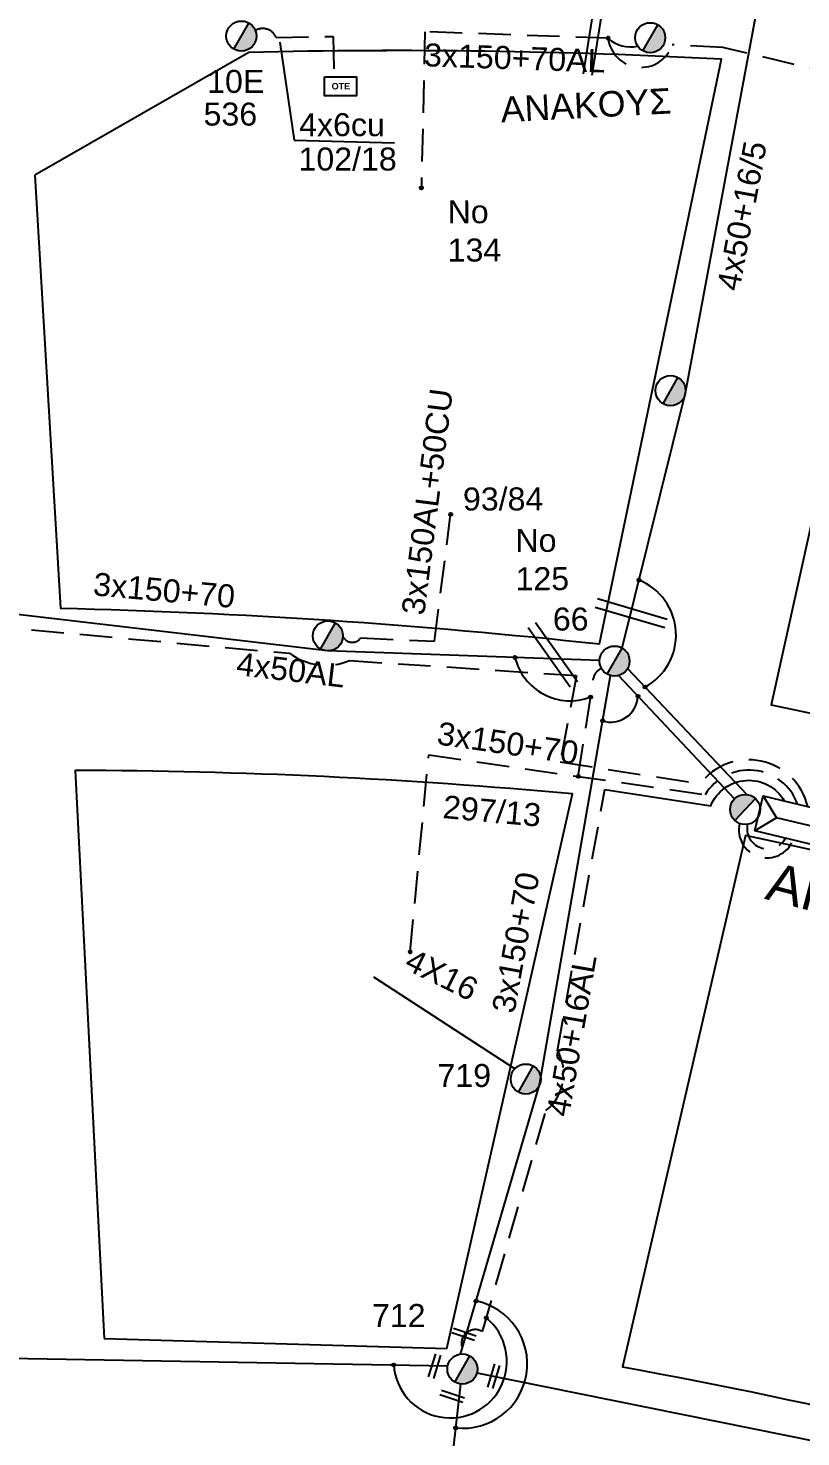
# Model space of a CAD drawing. Header units: millimetres. Extents: x 1091 to 3521, y 1177 to 2968.
# Drawn here: x 1736.5 to 1797, y 2387.1 to 2497.5 of the extents above; entities that cross this region are included whole.
import ezdxf
from ezdxf.enums import TextEntityAlignment as Align

# ---------------------------------------------------------------- set-up
doc = ezdxf.new("R2010")
doc.units = ezdxf.units.MM
doc.linetypes.add('DASHED', pattern=[19.05, 12.7, -6.35])
for name, color, linetype, lineweight in [('3x150+50', 7, 'Continuous', 30), ('3x150+70', 7, 'Continuous', 30), ('4x50+16_5', 7, 'Continuous', 30), ('Άγνωστα', 7, 'Continuous', 30), ('Γυμνά εναέρια ΧΤ (3Φ) 4x50AL', 7, 'Continuous', 30), ('Γυμνά εναέρια ΧΤ και ΦΟΠ (3Φ)   4x50+16AL', 7, 'Continuous', 30), ('Εναέρια παροχή ΧΤ 4x16', 7, 'SYN_LINE', 30), ('Καλώδια ΧΤ   3x150+50CU', 7, 'DASHED', 30), ('Καλώδια ΧΤ   3x150+70AL', 7, 'DASHED', 30), ('Καλώδια ΧΤ   3x150AL+50CU', 7, 'DASHED', 30), ('Συνεστραμμένα ΧΤ   3x70+54.6+25 AL', 7, 'SYN_LINE', 30), ('Υπόγεια καλώδια Παροχών ΧΤ   4x50AL', 7, 'DASHED', 30), ('Υπόγεια καλώδια Παροχών ΧΤ   4x6', 7, 'DASHED', 30)]:
    doc.layers.add(name, color=color, linetype=linetype, lineweight=lineweight)
for name, color, linetype in [('Pillar OTE', 7, 'Continuous'), ('TEXT ΚΑΛΩΔΙΩΝ', 7, 'Continuous'), ('ΑΓΝΩΣΤΟ ΕΝΑΕΡΙΟ ΚΑΛΩΔΙΟ', 7, 'Continuous'), ('ΑΓΝΩΣΤΟ ΥΠΟΓΕΙΟ ΚΑΛΩΔΙΟ', 7, 'DASHED'), ('Επιγραφές - Σχήματα', 7, 'Continuous'), ('Μηχανική τομή', 7, 'Continuous'), ('Στύλος ΦΜ', 7, 'Continuous'), ('Στύλος ΦΜ @ 1', 7, 'Continuous'), ('Συνδέσεις', 7, 'Continuous'), ('Τομή', 7, 'Continuous'), ('Υποσταθμός εναέριος 2 στύλων', 7, 'Continuous'), ('Υποσταθμός πόλεως', 7, 'Continuous'), ('Υπόβαθρο ΔΕΗ', 7, 'Continuous')]:
    doc.layers.add(name, color=color, linetype=linetype)
doc.styles.add('arial', font='arial.ttf')
doc.styles.get("Standard").update_dxf_attribs({"font": 'arial.ttf', "height": 1.8})
doc.linetypes.add('SYN_LINE', pattern='A,0.5,-0.0001,["/\\/\\/\\/",Standard,S=0.1,R=0,X=0,Y=-0.05],-0.25', length=0.7501)
doc.dimstyles.new('ISO-25', dxfattribs={"dimtxt": 2.5, "dimasz": 2.5, "dimexe": 1.25, "dimexo": 0.625, "dimtad": 1, "dimtxsty": 'Standard', "dimcen": 2.5, "dimadec": 0, "dimazin": 0, "dimtfac": 1, "dimtmove": 0, "dimatfit": 3, "dimfxl": 1, "dimarcsym": 0})

# ---------------------------------------------------------------- blocks, each defined once
blk = doc.blocks.new('ΥΠΑΡΧΩΝ ΤΣΙΜΕΝΤΕΝΙΟΣ ΣΤΥΛΟΣ')
at = {"layer": 'Στύλος ΦΜ'}
blk.add_hatch(color=7, dxfattribs=at).paths.add_polyline_path([(-1.29, -2.28, 0.574793), (2.62, 0, 0.268822), (1.3, 2.27)])
at = {"layer": 'Στύλος ΦΜ', "color": 7}
blk.add_line((-1.29, -2.28), (1.3, 2.27), dxfattribs=at)
blk.add_circle((0, 0), 2.62, dxfattribs=at)
at = {"layer": 'Στύλος ΦΜ', "flags": 4}
for tag, p in [('ΑΡΙΘΜΟΣ', (-4.68, 8.05)), ('ΤΥΠΟΣ', (-4.91, 3.03))]:
    blk.add_attdef(tag, p, '', height=4, dxfattribs=at)
blk = doc.blocks.new('ΥΠΟΣΤΑΘΜΟΣ ΕΝΑΕΡΙΟΣ ΕΠΙ 2 ΣΤΥΛΩΝ')
at = {"layer": 'Υποσταθμός εναέριος 2 στύλων', "linetype": 'Continuous'}
for points in [[(-11.97, -2.11, 0.574793), (-8.45, -0.07, 0.268822), (-9.64, 1.98)], [(9.68, -2.15, 0.574793), (13.19, -0.1, 0.268822), (12.01, 1.95)]]:
    blk.add_hatch(color=256, dxfattribs=at).paths.add_polyline_path(points)
for p, q in [((-11.97, -2.11), (-9.64, 1.98)), ((9.68, -2.15), (12.01, 1.95))]:
    blk.add_line(p, q, dxfattribs=at)
for centre in [(-10.81, -0.07), (10.84, -0.1)]:
    blk.add_circle(centre, 2.36, dxfattribs=at)
at = {"layer": 'Υποσταθμός πόλεως', "linetype": 'Continuous', "ltscale": 40}
blk.add_lwpolyline([(-8.57, 2.82), (8.57, 2.82), (8.57, -2.82), (-8.57, -2.82)], close=True, dxfattribs=at)
for points in [[(-5.75, 0), (-8.57, 2.82)], [(5.75, 0), (8.57, 2.82)], [(-8.57, -2.82), (-5.75, 0)], [(-5.75, 0), (5.75, 0)], [(8.57, -2.82), (5.75, 0)]]:
    blk.add_lwpolyline(points, dxfattribs=at)
at = {"layer": 'Υποσταθμός εναέριος 2 στύλων', "ltscale": 40, "flags": 1}
for tag, p in [('ΜΕΤΑΣΧΗΜΑΤΙΣΜΟΣ', (14.09, 2.51)), ('ΙΣΧΥΣ', (14.07, -0.28)), ('ΑΡΙΘΜΟΣ', (14.19, -3))]:
    blk.add_attdef(tag, p, '', height=1.8, dxfattribs=at)
blk = doc.blocks.new('_ΣΥΝΔΕΣΗ')
at = {"layer": 'Συνδέσεις', "linetype": 'SYN_LINE', "ltscale": 40}
blk.add_hatch(color=256, dxfattribs=at).paths.add_polyline_path([(0.5, -0.01, 1), (-0.5, -0.01, 1)])
at = {"layer": 'Συνδέσεις'}
blk.add_circle((0, -0.01), 0.5, dxfattribs=at)
blk = doc.blocks.new('ΤΟΜΗ')
at = {"layer": 'Τομή', "ltscale": 40}
for p, q in [((11.33, -0.65), (-11.4, -0.65)), ((11.33, -3.42), (-11.4, -3.42))]:
    blk.add_line(p, q, dxfattribs=at)
blk = doc.blocks.new('ΜΗΧΑΝΙΚΗ ΤΟΜΗ')
at = {"layer": 'Μηχανική τομή', "ltscale": 40}
for p, q in [((-3.79, 1.21), (3.79, 1.21)), ((3.79, -0.34), (-3.79, -0.34))]:
    blk.add_line(p, q, dxfattribs=at)
blk = doc.blocks.new('PILLAR ΟΤΕ')
at = {"layer": 'Pillar OTE', "ltscale": 40}
blk.add_lwpolyline([(-3.31, 2.02), (3.39, 2.02), (3.39, -1.99), (-3.31, -1.99)], close=True, dxfattribs=at)
at = {"layer": 'Pillar OTE', "insert": (-1.81, 0.71), "char_height": 1.3575, "width": 109.961, "attachment_point": 1}
blk.add_mtext('{\\fArial|b1|i0|c161|p34;OTE}', dxfattribs=at)

msp = doc.modelspace()

# ---------------------------------------------------------------- linework, layer by layer
at = {"layer": '3x150+50', "color": 62, "linetype": 'DASHED', "lineweight": -3, "ltscale": 0.2}
msp.add_arc((1794.3, 2434.66), 2.19, 166.3451, 338.9862, dxfattribs=at)
at = {"layer": '3x150+50', "color": 133, "linetype": 'DASHED', "lineweight": -3, "ltscale": 0.2}
msp.add_arc((1794.35, 2434.78), 1.6, 168.1599, 331.3733, dxfattribs=at)
at = {"layer": '3x150+70', "color": 27, "linetype": 'DASHED', "lineweight": -3, "ltscale": 0.2}
msp.add_lwpolyline([(1695.92, 2448.09, 0.520072), (1697.54, 2448.56), (1727.78, 2451.3, 0.6671), (1732.94, 2450.67), (1756.93, 2448.5, 0.261958), (1761.64, 2447.93), (1779.4, 2446.75), (1778.12, 2439.99), (1789.09, 2438.29, -0.63183), (1797.5, 2436.49)], format="xyb", dxfattribs=at)
at = {"layer": '3x150+70', "color": 173, "linetype": 'DASHED', "lineweight": -3, "ltscale": 0.2}
msp.add_lwpolyline([(1766.38, 2425.12), (1767.84, 2440.55), (1789.46, 2437.42, -0.629782), (1796.7, 2436.68)], format="xyb", dxfattribs=at)
at = {"layer": '3x150+70', "color": 1, "linetype": 'DASHED', "lineweight": -3, "ltscale": 0.2}
msp.add_lwpolyline([(1771.06, 2393.46, -1.083021), (1772.04, 2395.37), (1777.01, 2412.68, 0.367915), (1777.91, 2417.4), (1781.62, 2437.84)], format="xyb", dxfattribs=at)
at = {"layer": '4x50+16_5', "color": 62, "lineweight": -3, "ltscale": 0.1}
msp.add_lwpolyline([(1782.97, 2448.92), (1787.93, 2468.89), (1794.42, 2503.78)], dxfattribs=at)
at = {"layer": '4x50+16_5', "color": 133, "lineweight": -3, "ltscale": 0.1}
msp.add_lwpolyline([(1754.9, 2326.58), (1765.26, 2366.01), (1769.22, 2381.33), (1770.34, 2391.27)], dxfattribs=at)
at = {"layer": 'ΑΓΝΩΣΤΟ ΕΝΑΕΡΙΟ ΚΑΛΩΔΙΟ', "color": 1, "lineweight": -3, "ltscale": 0.1}
msp.add_lwpolyline([(1710.44, 2392.12), (1734.97, 2393.28), (1769.32, 2392.68)], dxfattribs=at)
at = {"layer": 'ΑΓΝΩΣΤΟ ΥΠΟΓΕΙΟ ΚΑΛΩΔΙΟ', "color": 173, "lineweight": -3, "ltscale": 0.2}
msp.add_lwpolyline([(1779.54, 2438.86), (1780.74, 2446.57, -0.292976), (1781.37, 2447.29, -1.456286)], format="xyb", dxfattribs=at)
at = {"layer": 'Γυμνά εναέρια ΧΤ (3Φ) 4x50AL', "color": 173, "lineweight": -3, "ltscale": 0.1}
msp.add_lwpolyline([(1781.21, 2447.94), (1759.9, 2448.68), (1731.39, 2452.02)], dxfattribs=at)
at = {"layer": 'Γυμνά εναέρια ΧΤ και ΦΟΠ (3Φ)   4x50+16AL', "color": 133, "lineweight": -3, "ltscale": 0.1}
msp.add_lwpolyline([(1770.32, 2393.61), (1776.51, 2414.69), (1782.05, 2446.76)], dxfattribs=at)
at = {"layer": 'Γυμνά εναέρια ΧΤ και ΦΟΠ (3Φ)   4x50+16AL', "color": 1, "lineweight": -3, "ltscale": 0.1}
msp.add_lwpolyline([(1781.62, 2437.84), (1789.91, 2436.54, -0.629574), (1795.66, 2436.93)], format="xyb", dxfattribs=at)
msp.add_lwpolyline([(1771.61, 2392.15), (1809.07, 2384.56), (1841.07, 2377.13)], dxfattribs=at)
at = {"layer": 'Γυμνά εναέρια ΧΤ και ΦΟΠ (3Φ)   4x50+16AL', "color": 133, "lineweight": -3, "ltscale": 0.1}
msp.add_arc((1783.6, 2498.48), 2.49, 226.3599, 283.5438, dxfattribs=at)
at = {"layer": 'Εναέρια παροχή ΧΤ 4x16', "color": 133, "linetype": 'SYN_LINE', "lineweight": -3, "ltscale": 15}
msp.add_lwpolyline([(1774.57, 2415.96), (1763.53, 2423.14)], dxfattribs=at)
at = {"layer": 'Καλώδια ΧΤ   3x150+50CU', "lineweight": -3, "ltscale": 0.2}
msp.add_line((1761.98, 2495.69), (1764.62, 2495.7), dxfattribs=at)
at = {"layer": 'Καλώδια ΧΤ   3x150+50CU', "color": 133, "lineweight": -3, "ltscale": 0.2}
msp.add_lwpolyline([(1830.25, 2485.49, 0.796662), (1828.83, 2487.5), (1814.22, 2491.64), (1811.27, 2491.08), (1790.85, 2495.95), (1786.9, 2496.15, -0.800184), (1781.88, 2496.67)], format="xyb", dxfattribs=at)
at = {"layer": 'Καλώδια ΧΤ   3x150+70AL', "color": 133, "lineweight": -3, "ltscale": 0.2}
for points in [[(1767.53, 2497.18), (1767.26, 2484.95)], [(1781.88, 2496.67), (1767.53, 2497.18)]]:
    msp.add_lwpolyline(points, dxfattribs=at)
at = {"layer": 'Καλώδια ΧΤ   3x150AL+50CU', "color": 173, "lineweight": -3, "ltscale": 0.2}
msp.add_lwpolyline([(1761.12, 2449.81, 0.56254), (1762.51, 2449.7), (1768.28, 2449.44), (1769.55, 2459.38)], format="xyb", dxfattribs=at)
at = {"layer": 'Συνεστραμμένα ΧΤ   3x70+54.6+25 AL', "color": 62, "lineweight": -3, "ltscale": 15}
msp.add_lwpolyline([(1783.4, 2447.3), (1792.73, 2437.44)], dxfattribs=at)
at = {"layer": 'Συνεστραμμένα ΧΤ   3x70+54.6+25 AL', "color": 133, "lineweight": -3, "ltscale": 15}
msp.add_lwpolyline([(1782.68, 2446.75), (1791.76, 2437.09)], dxfattribs=at)
at = {"layer": 'Υπόβαθρο ΔΕΗ', "lineweight": -3, "ltscale": 0.1}
for points in [[(1737, 2485.95), (1739.02, 2452.03, -0.021321), (1781.19, 2449.23), (1790.75, 2495.02, 0.019412), (1753.75, 2495.56)], [(1742.44, 2394.83), (1769.26, 2394.06), (1779.08, 2437.48, 0.022477), (1740.15, 2439.32)]]:
    msp.add_lwpolyline(points, format="xyb", close=True, dxfattribs=at)
for points in [[(1845.36, 2430.98), (1859.54, 2474.14, 0.038285), (1805.02, 2491.34), (1794.64, 2444.47, -0.025313), (1845.36, 2430.98, -37.598833)], [(1828.76, 2381.63), (1841.75, 2420.39, 0.032981), (1792.63, 2434.23), (1783, 2392.61, -0.027999), (1828.76, 2381.63, -6.684072)]]:
    msp.add_lwpolyline(points, format="xyb", dxfattribs=at)
at = {"layer": 'Υπόβαθρο ΔΕΗ', "lineweight": -3}
for centre, radius, start, end in [((1782.55, 2449.93), 4.64, 298.5871, 67.97), ((1778.9, 2449.22), 4.44, 193.6497, 291.1709), ((1782.08, 2445.24), 2.13, 252.507, 356.8106), ((1770.51, 2392.84), 5.04, 263.6062, 78.2445), ((1769.52, 2393.04), 4.43, 183.6354, 50.3456)]:
    msp.add_arc(centre, radius, start, end, dxfattribs=at)
at = {"layer": 'Υπόβαθρο ΔΕΗ', "lineweight": -3, "ltscale": 0.1}
msp.add_open_spline([(1335.62, 2395.81), (1336.34, 2395.82), (1337.06, 2395.82), (1339.21, 2395.84), (1340.64, 2395.87), (1343.27, 2395.99), (1344.48, 2396.09), (1346.9, 2396.36), (1348.11, 2396.54), (1351.72, 2397.19), (1354.12, 2397.77), (1358.13, 2398.94), (1359.76, 2399.47), (1362.99, 2400.61), (1364.6, 2401.22), (1367.63, 2402.41), (1369.06, 2402.97), (1371.9, 2404.12), (1373.31, 2404.7), (1376.69, 2406.13), (1378.64, 2407), (1382.85, 2408.99), (1385.09, 2410.14), (1389.15, 2412.33), (1390.97, 2413.35), (1394.59, 2415.42), (1396.39, 2416.48), (1400.22, 2418.81), (1402.25, 2420.1), (1406.26, 2422.75), (1408.24, 2424.12), (1413.14, 2427.59), (1416.05, 2429.72), (1420.99, 2433.36), (1423.02, 2434.88), (1427.09, 2437.9), (1429.12, 2439.41), (1434.15, 2443.21), (1437.14, 2445.51), (1444.06, 2451.04), (1447.96, 2454.32), (1453.69, 2459.41), (1455.6, 2461.15), (1459.36, 2464.68), (1461.23, 2466.47), (1464.92, 2470.03), (1466.74, 2471.79), (1470.4, 2475.3), (1472.23, 2477.04), (1477.73, 2482.27), (1481.39, 2485.75), (1488.55, 2492.85), (1492.05, 2496.47), (1496.91, 2501.86), (1498.38, 2503.55), (1501.26, 2506.97), (1502.68, 2508.7), (1505.81, 2512.59), (1507.52, 2514.75), (1510.54, 2518.5), (1511.83, 2520.09), (1514.44, 2523.25), (1515.75, 2524.82), (1519.68, 2529.52), (1522.3, 2532.64), (1527.41, 2538.95), (1529.93, 2542.15), (1534.8, 2548.51), (1537.17, 2551.66), (1541.05, 2556.89), (1542.57, 2558.96), (1545.96, 2563.67), (1547.84, 2566.31), (1550.94, 2570.6), (1552.15, 2572.26), (1554.6, 2575.54), (1555.84, 2577.18), (1558.42, 2580.57), (1559.76, 2582.33), (1562.59, 2586.05), (1564.07, 2588.03), (1567.05, 2591.99), (1568.55, 2593.97), (1571.26, 2597.43), (1572.46, 2598.92), (1574.88, 2601.87), (1576.1, 2603.33), (1578.56, 2606.27), (1579.8, 2607.75), (1582.54, 2611.04), (1584.05, 2612.87), (1586.68, 2616.03), (1587.8, 2617.36), (1590.07, 2619.99), (1591.22, 2621.29), (1593.81, 2624.22), (1595.26, 2625.84), (1598.15, 2629.09), (1599.6, 2630.72), (1603.17, 2634.7), (1605.3, 2637.05), (1609.65, 2641.68), (1611.86, 2643.97), (1616.26, 2648.34), (1618.44, 2650.44), (1622.85, 2654.49), (1625.07, 2656.45), (1629.56, 2660.29), (1631.83, 2662.18), (1635.63, 2665.38), (1637.18, 2666.68), (1641.77, 2670.66), (1644.77, 2673.39), (1649.56, 2677.8), (1651.36, 2679.46), (1654.94, 2682.79), (1656.73, 2684.46), (1660.28, 2687.82), (1662.05, 2689.52), (1665.18, 2692.45), (1666.52, 2693.69), (1669.26, 2696.12), (1670.64, 2697.32), (1674.84, 2700.86), (1677.68, 2703.15), (1683.03, 2707.36), (1685.53, 2709.3), (1693, 2715.11), (1697.95, 2719.01), (1705.34, 2724.87), (1707.79, 2726.82), (1712.69, 2730.71), (1715.12, 2732.67), (1719.85, 2736.52), (1722.14, 2738.41), (1728.94, 2744.18), (1733.37, 2748.16), (1740.52, 2754.58), (1743.24, 2757.01), (1748.6, 2761.91), (1751.25, 2764.38), (1755.91, 2768.92), (1757.94, 2770.97), (1761.94, 2775.16), (1763.91, 2777.29), (1769.01, 2782.94), (1772.1, 2786.49), (1778.15, 2793.7), (1781.11, 2797.36), (1789.42, 2808.02), (1794.6, 2815.15), (1801.5, 2825.53), (1803.47, 2828.61), (1806.9, 2834.17), (1808.38, 2836.64), (1811.3, 2841.69), (1812.73, 2844.27), (1815.62, 2849.45), (1817.06, 2852.05), (1819.5, 2856.28), (1820.48, 2857.91), (1822.45, 2861.14), (1823.46, 2862.74), (1826.07, 2866.84), (1827.69, 2869.31), (1830.94, 2874.25), (1832.57, 2876.71), (1836.34, 2882.38), (1838.47, 2885.59), (1842.73, 2892.02), (1844.86, 2895.24), (1848.41, 2900.62), (1849.83, 2902.78), (1852.69, 2907.1), (1854.13, 2909.26), (1856.89, 2913.28), (1858.2, 2915.14), (1860.9, 2918.81), (1862.29, 2920.62), (1865.12, 2924.19), (1866.55, 2925.94), (1869.38, 2929.37), (1870.77, 2931.03), (1873.55, 2934.37), (1874.93, 2936.04), (1879.14, 2941.04), (1882.01, 2944.34), (1886.07, 2948.6), (1887.12, 2949.67), (1889.25, 2951.77), (1890.32, 2952.8), (1891.48, 2953.92), (1891.56, 2954), (1891.65, 2954.08)], degree=3, knots=[0, 0, 0, 0, 2.166148, 2.166148, 6.498445, 6.498445, 10.265763, 10.265763, 14.03308, 14.03308, 21.567715, 21.567715, 26.783111, 26.783111, 31.998507, 31.998507, 36.609107, 36.609107, 41.219706, 41.219706, 47.702734, 47.702734, 55.361699, 55.361699, 61.656862, 61.656862, 67.952024, 67.952024, 75.225312, 75.225312, 82.498599, 82.498599, 93.336109, 93.336109, 100.938237, 100.938237, 108.540365, 108.540365, 119.906013, 119.906013, 135.262764, 135.262764, 143.046265, 143.046265, 150.829766, 150.829766, 158.421213, 158.421213, 166.01266, 166.01266, 181.195553, 181.195553, 196.378447, 196.378447, 203.139727, 203.139727, 209.901007, 209.901007, 218.17125, 218.17125, 224.294478, 224.294478, 230.417706, 230.417706, 242.664163, 242.664163, 254.910619, 254.910619, 266.752825, 266.752825, 274.488922, 274.488922, 284.205481, 284.205481, 290.332499, 290.332499, 296.459518, 296.459518, 303.102773, 303.102773, 310.521928, 310.521928, 317.941082, 317.941082, 323.632036, 323.632036, 329.322989, 329.322989, 335.111928, 335.111928, 342.21937, 342.21937, 347.401444, 347.401444, 352.583519, 352.583519, 359.110119, 359.110119, 365.636719, 365.636719, 375.115877, 375.115877, 384.595036, 384.595036, 393.595586, 393.595586, 402.417975, 402.417975, 411.240365, 411.240365, 417.351182, 417.351182, 429.572817, 429.572817, 436.920313, 436.920313, 444.267808, 444.267808, 451.615303, 451.615303, 457.062825, 457.062825, 462.510346, 462.510346, 473.405389, 473.405389, 482.870876, 482.870876, 501.801851, 501.801851, 511.190138, 511.190138, 520.578425, 520.578425, 529.535879, 529.535879, 547.450786, 547.450786, 558.371689, 558.371689, 569.292592, 569.292592, 578.03359, 578.03359, 586.774588, 586.774588, 600.952588, 600.952588, 615.130587, 615.130587, 641.674, 641.674, 652.706754, 652.706754, 661.38308, 661.38308, 670.280364, 670.280364, 679.177647, 679.177647, 684.825847, 684.825847, 690.474048, 690.474048, 699.322624, 699.322624, 708.1712, 708.1712, 719.749064, 719.749064, 731.326928, 731.326928, 739.082483, 739.082483, 746.838037, 746.838037, 753.616582, 753.616582, 760.393168, 760.393168, 767.169755, 767.169755, 773.671582, 773.671582, 780.173409, 780.173409, 793.177063, 793.177063, 797.627508, 797.627508, 802.077954, 802.077954, 802.435638, 802.435638, 802.435638, 802.435638], dxfattribs=at)
msp.add_spline([(1335.62, 2394.14), (1344.53, 2394.43), (1360.48, 2397.96), (1368.34, 2400.9), (1382.02, 2406.76), (1392.47, 2412.29), (1404.4, 2419.53), (1414.47, 2426.51), (1424.18, 2433.66), (1440.74, 2446.25), (1456.58, 2459.8), (1469.4, 2472.03), (1484.71, 2486.71), (1500.03, 2502.92), (1512.41, 2518.15), (1525.7, 2534.19), (1538.08, 2550.11), (1545.44, 2560.09), (1553.43, 2571.17), (1563.13, 2584.01), (1572.27, 2596), (1582.59, 2608.49), (1588.81, 2615.95), (1597.54, 2625.89), (1607.98, 2637.46), (1622.14, 2651.57), (1629.32, 2657.89), (1640, 2666.91), (1650.61, 2676.5), (1659.43, 2684.72), (1668.7, 2693.39), (1689.74, 2710.46), (1708.26, 2725.06), (1725.86, 2739.38), (1739.9, 2751.78), (1756.42, 2767.09), (1769.1, 2780.57), (1783, 2797.11), (1792.76, 2809.93), (1802.17, 2823.54), (1812.07, 2839.71), (1821.05, 2855.6), (1829.39, 2868.85), (1841, 2886.39), (1851.12, 2901.71), (1861.81, 2917.22), (1872.99, 2931.09), (1887.34, 2947.5), (1892.81, 2952.88)], degree=3, dxfattribs=at)
at = {"layer": 'Υπόγεια καλώδια Παροχών ΧΤ   4x6', "color": 151, "linetype": 'DASHED', "lineweight": -3, "ltscale": 0.2}
msp.add_lwpolyline([(1754.26, 2497.27, -0.45511), (1755.89, 2496.73), (1760.35, 2496.81), (1760.41, 2493.56)], format="xyb", dxfattribs=at)

# ---------------------------------------------------------------- block references
at = {"layer": 'Pillar OTE', "xscale": 0.375, "yscale": 0.375, "zscale": 0.375}
msp.add_blockref('PILLAR ΟΤΕ', (1760.91, 2492.9), dxfattribs=at)
at = {"layer": 'Μηχανική τομή', "lineweight": -3, "xscale": 0.2499999999999671, "yscale": 0.2499999999999671, "zscale": 0.2499999999999671}
for p, rotation in [((1770.56, 2395.06), 341.2264039428021), ((1768.19, 2392.7), 252.7926242228076), ((1772.81, 2391.91), 252.7926242228076), ((1769.64, 2390.2), 341.2264039428021)]:
    msp.add_blockref('ΜΗΧΑΝΙΚΗ ΤΟΜΗ', p, dxfattribs=dict(at, rotation=rotation))
at = {"layer": 'Στύλος ΦΜ @ 1', "lineweight": -3, "ltscale": 40}
ref = msp.add_blockref('ΥΠΑΡΧΩΝ ΤΣΙΜΕΝΤΕΝΙΟΣ ΣΤΥΛΟΣ', (1753.17, 2496.84), dxfattribs=dict(at, xscale=0.4499999999998181, yscale=0.4499999999998181, zscale=0.4499999999998181))
ref.add_attrib('ΤΥΠΟΣ', '10Ε', (1750.49, 2492.39), dxfattribs={"layer": 'Στύλος ΦΜ', "height": 1.8, "flags": 4})
ref.add_attrib('ΑΡΙΘΜΟΣ', '536', (1750.21, 2489.83), dxfattribs={"layer": 'Στύλος ΦΜ', "height": 1.8, "flags": 4})
at = {"layer": 'Στύλος ΦΜ @ 1', "lineweight": -3, "ltscale": 40, "xscale": 0.4499999999998181, "yscale": 0.4499999999998181, "zscale": 0.4499999999998181}
for p in [(1785.17, 2496.71), (1786.76, 2469.07), (1759.94, 2449.86)]:
    msp.add_blockref('ΥΠΑΡΧΩΝ ΤΣΙΜΕΝΤΕΝΙΟΣ ΣΤΥΛΟΣ', p, dxfattribs=at)
at = {"layer": 'Στύλος ΦΜ @ 1', "lineweight": -3, "ltscale": 40}
ref = msp.add_blockref('ΥΠΑΡΧΩΝ ΤΣΙΜΕΝΤΕΝΙΟΣ ΣΤΥΛΟΣ', (1782.38, 2447.89), dxfattribs=dict(at, xscale=0.4499999999998181, yscale=0.4499999999998181, zscale=0.4499999999998181))
ref.add_attrib('ΤΥΠΟΣ', '66', (1777.55, 2450.28), dxfattribs={"layer": 'Στύλος ΦΜ', "height": 1.8, "flags": 4})
ref = msp.add_blockref('ΥΠΑΡΧΩΝ ΤΣΙΜΕΝΤΕΝΙΟΣ ΣΤΥΛΟΣ', (1775.43, 2415.15), dxfattribs=dict(at, xscale=0.4499999999998181, yscale=0.4499999999998181, zscale=0.4499999999998181))
ref.add_attrib('ΤΥΠΟΣ', '719', (1768.52, 2414.53), dxfattribs={"layer": 'Στύλος ΦΜ', "height": 1.8, "flags": 4})
ref = msp.add_blockref('ΥΠΑΡΧΩΝ ΤΣΙΜΕΝΤΕΝΙΟΣ ΣΤΥΛΟΣ', (1770.47, 2392.44), dxfattribs=dict(at, xscale=0.4499999999998181, yscale=0.4499999999998181, zscale=0.4499999999998181))
ref.add_attrib('ΤΥΠΟΣ', '712', (1763.39, 2395.73), dxfattribs={"layer": 'Στύλος ΦΜ', "height": 1.8, "flags": 4})
at = {"layer": 'Συνδέσεις', "lineweight": -3, "xscale": 0.25, "yscale": 0.25, "zscale": 0.25}
for p in [(1781.88, 2496.68), (1767.26, 2484.95), (1769.55, 2459.38), (1784.29, 2454.23), (1774.58, 2448.17), (1784.77, 2445.86), (1780.5, 2445.07), (1784.21, 2445.13), (1781.44, 2443.21), (1779.54, 2438.86), (1766.38, 2425.12), (1771.54, 2397.77), (1772.35, 2396.45), (1765.09, 2392.76), (1769.95, 2387.83)]:
    msp.add_blockref('_ΣΥΝΔΕΣΗ', p, dxfattribs=at)
at = {"layer": 'Τομή', "lineweight": -3, "xscale": 0.2499999999999998, "yscale": 0.2499999999999998, "zscale": 0.2499999999999998}
for p, rotation in [((1780.2, 2496.73), 81.12993233337505), ((1783.53, 2451.16), 163.6281198718703), ((1777.13, 2448.11), 125.4613025617822)]:
    msp.add_blockref('ΤΟΜΗ', p, dxfattribs=dict(at, rotation=rotation))
at = {"layer": 'Υποσταθμός εναέριος 2 στύλων', "lineweight": -3, "xscale": 0.4999999999999996, "yscale": 0.4999999999999996, "zscale": 0.4999999999999996, "rotation": 166.4736704308581}
msp.add_blockref('ΥΠΟΣΤΑΘΜΟΣ ΕΝΑΕΡΙΟΣ ΕΠΙ 2 ΣΤΥΛΩΝ', (1797.86, 2434.95), dxfattribs=at)

# ---------------------------------------------------------------- texts
at = {"lineweight": -3, "ltscale": 40, "width": 64.8866, "attachment_point": 1, "style": 'arial'}
for s, insert, char_height, rotation in [('ANAΚΟΥΣ', (1773.41, 2492.08), 2, 3), ('ΑΓΚΥΡΑΣ', (1794.82, 2432.18), 3, 345.3254)]:
    msp.add_mtext(s, dxfattribs=dict(at, insert=insert, char_height=char_height, rotation=rotation))
at = {"layer": 'TEXT ΚΑΛΩΔΙΩΝ', "lineweight": -3, "ltscale": 0.1, "style": 'arial'}
for s, rotation, p in [('3x150+70AL', 357.9832, (1774.57, 2495.13)), ('4x50+16/5', 79.4625, (1792.34, 2482.76)), (' 3x150AL+50CU', 82.7307, (1767.67, 2460.02)), ('3x150+70', 354.8444, (1747.13, 2453.44)), (' 4x50AL', 353.3212, (1756.7, 2447.24)), ('3x150+70', 351.7649, (1774.03, 2441.47)), ('3x150+70', 79.7247, (1774.64, 2425.85)), ('4X16', 333.5342, (1768.86, 2423.33)), ('4x50+16AL', 80.1947, (1779.01, 2418.58))]:
    msp.add_text(s, height=1.8, rotation=rotation, dxfattribs=at).set_placement(p, align=Align.MIDDLE_CENTER)
at = {"layer": 'Άγνωστα', "color": 7, "lineweight": -3}
note = msp.add_mtext_dynamic_manual_height_columns('No ', width=1.8, gutter_width=2.31, heights=[1.06, 0], dxfattribs=dict(at, insert=(1765.2, 2483.97), char_height=1.8, attachment_point=1, rotation=0.1098))
for column, words in zip(note.columns.linked_columns, ['134']):
    column.text = words
at = {"layer": 'Άγνωστα', "color": 7, "lineweight": -3, "char_height": 1.8, "attachment_point": 1}
for s, insert, rotation in [('93/84', (1770.51, 2461.48), 0.1098), ('297/13', (1769.04, 2437.39), 354.8828)]:
    msp.add_mtext_dynamic_manual_height_columns(s, width=1.8, gutter_width=2.31, heights=[1.06], dxfattribs=dict(at, insert=insert, rotation=rotation))
at = {"layer": 'Άγνωστα', "color": 7, "lineweight": -3}
note = msp.add_mtext_dynamic_manual_height_columns('No ', width=1.8, gutter_width=2.31, heights=[1.06, 0], dxfattribs=dict(at, insert=(1770.51, 2458.23), char_height=1.8, attachment_point=1, rotation=0.1098))
for column, words in zip(note.columns.linked_columns, ['125']):
    column.text = words
at = {"layer": 'Υπόγεια καλώδια Παροχών ΧΤ   4x50AL', "color": 7, "ltscale": 0.2, "char_height": 1.8, "attachment_point": 1}
for s, insert in [('4x6cu', (1757.69, 2490.8)), ('102/18', (1757.64, 2488.11))]:
    msp.add_mtext_dynamic_manual_height_columns(s, width=1.8, gutter_width=12.5, heights=[0.118], dxfattribs=dict(at, insert=insert))

# ---------------------------------------------------------------- leaders
at = {"layer": 'Επιγραφές - Σχήματα'}
msp.add_leader([(1756.18, 2496.37), (1757.3, 2488.69), (1765.16, 2488.47)], dimstyle='ISO-25', override={"dimasz": 0.5, "dimgap": 0.625, "dimtad": 0}, dxfattribs=at)

doc.saveas('drawing.dxf')
